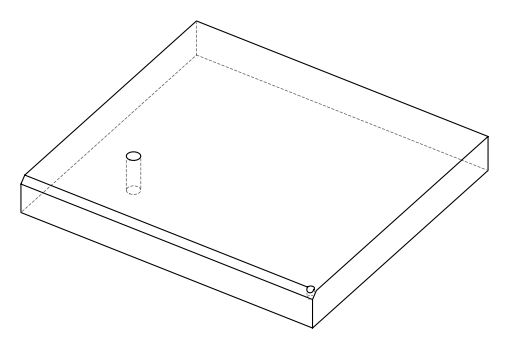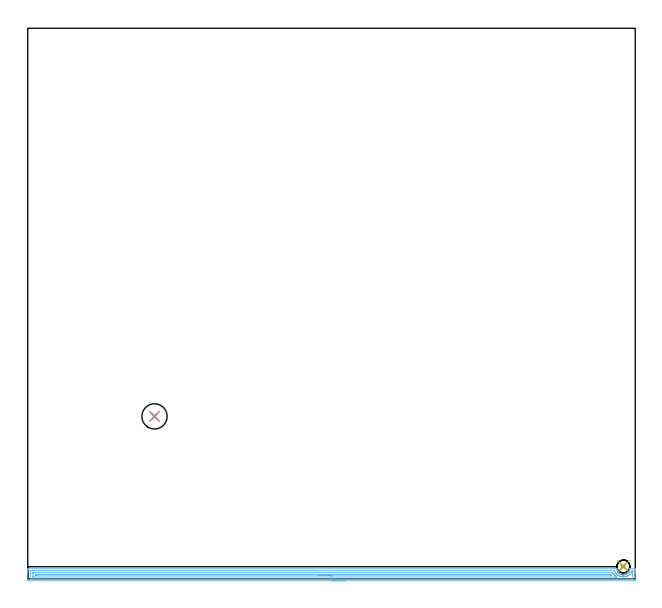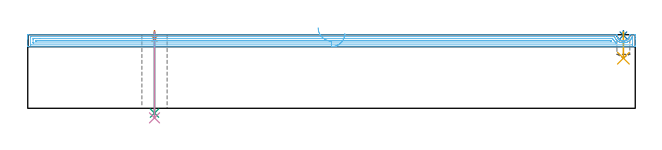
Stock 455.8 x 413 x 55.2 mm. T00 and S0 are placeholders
(PLAN: 6 operations, 4 tool changes, 15.3 min)
(1 SPOT_DRILL | STEP1HOLE | NXT0321_9005460120000 | 0.05 min | 182 mm3)
(2 SPOT_DRILL_1 | STEP1POCKET | NXT0321_9005460120000 | 0.03 min | 1 mm3)
(3 DRILL_THROUGH_HOLE_INTO_CENTER | STEP1HOLE | NXT0301_087 | 0.24 min | 5632 mm3)
(4 DRILL_TO_ENLARGE_THROUGH_HOLE | STEP1HOLE | UGT0301_257 | 0.26 min | 9643 mm3)
(5 DRILL_BLIND_HOLE_INTO_CENTER | STEP1POCKET | UGT0301_492 | 0.08 min | 1150 mm3)
(6 AREA_MILL | FG_CHAMFER_SURFACE | UGT0205_001 | 14.63 min | 18707 mm3)
(TOOL NXT0321_9005460120000 | NC Spot Drill, 142deg, 12mm, Carbide, Uncoated | D12 PA142 FL30 Z2)
(TOOL NXT0301_087 | Carbide Drill 11.6mm [860.1-1160-058A1-MM 2214] | D11.6 PA140 FL72 Z2)
(TOOL UGT0301_257 | Twist Drill 18.9 mm | D18.9 PA118 FL135 Z2)
(TOOL UGT0301_492 | Carbide Drill 9.7 mm | D9.7 PA118 FL87 Z2)
(TOOL UGT0205_001 | Chamfer Mill 20 x 3 x 45 deg. | D20 FL50 Z2)
(OP 1 SPOT_DRILL)
G17 G21 G94 G90
T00 M6
G54
G17 G0 G90 X95.1 Y121.8 S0 M3
G43 Z65.2 H0
G94 G81 G98 Z52.2 F250. R58.2
G80
M5
M2
(OP 2 SPOT_DRILL_1)
G17 G21 G94 G90
T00 M6
G54
G17 G0 G90 X446.9 Y9.2 S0 M3
G43 Z65.2 H0
G94 G81 G98 Z54.783 F250. R58.2
G80
M5
M2
(OP 3 DRILL_THROUGH_HOLE_INTO_CENTER)
G17 G21 G94 G90
T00 M6
G54
G17 G0 G90 X95.1 Y121.8 S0 M3
G43 Z65.2 H1
G94 G73 G98 Z-3.611 F250. Q9.802 R57.2
G80
M5
M2
(OP 4 DRILL_TO_ENLARGE_THROUGH_HOLE)
G17 G21 G94 G90
T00 M6
G54
G17 G0 G90 X95.1 Y121.8 S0 M3
G43 Z65.2 H0
G94 G73 G98 Z-7.178 F250. Q15.595 R57.2
G80
M5
M2
(OP 5 DRILL_BLIND_HOLE_INTO_CENTER)
G17 G21 G94 G90
T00 M6
G54
G17 G0 G90 X446.9 Y9.2 S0 M3
G43 Z65.2 H0
G94 G81 G98 Z37.6 F250. R57.2
G80
M5
M2
(OP 6 AREA_MILL)
G17 G21 G94 G90
T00 M6
G54
G17 G0 G90 X237.9 Y-1.5 S1061 M3
G43 Z65.2 H0
Z56.2
G94 G1 X237.862 Z55.328 F250.
X237.748 Z54.464
X237.559 Z53.612
X237.297 Z52.78
X236.963 Z51.974
X236.56 Z51.2
X236.092 Z50.464
X235.56 Z49.772
X234.971 Z49.129
X234.328 Z48.54
X233.636 Z48.008
X232.9 Z47.54
X232.126 Z47.137
X231.32 Z46.803
X230.488 Z46.541
X229.637 Z46.352
X228.772 Z46.238
X227.9 Z46.2
X0.614
X0.102 Y-1.495 Z46.203
X0.008 Y-1.492 Z46.206
X0. Y-0.986 Z46.711
Y4.329 Z52.023
Y4.882 Z52.579
Y5.215 Z52.911
Y5.768 Z53.464
Y6.101 Z53.796
Y6.765 Z54.465
Y7.115 Z54.814
X0.007 Y7.475 Z55.166
X0.01 Y7.497 Z55.188
X0.168 Y7.5 Z55.2
X441.79
X442.045 Y7.496 Z55.19
X442.058 Y7.458 Z55.151
X442.076 Y7.27 Z54.963
X442.081 Y7.215 Z54.909
X442.166 Y6.702 Z54.4
X442.282 Y6.258 Z53.956
X442.389 Y5.959 Z53.655
X442.437 Y5.823 Z53.518
X442.508 Y5.658 Z53.351
X442.547 Y5.567 Z53.264
X442.595 Y5.48 Z53.178
X442.683 Y5.323 Z53.022
X442.725 Y5.25 Z52.947
X442.922 Y4.941 Z52.639
X442.981 Y4.864 Z52.562
X443.052 Y4.772 Z52.468
X443.143 Y4.651 Z52.35
X443.171 Y4.615 Z52.314
X443.441 Y4.307 Z52.003
X443.576 Y4.181 Z51.877
X443.704 Y4.061 Z51.758
X443.874 Y3.927 Z51.623
X444.012 Y3.817 Z51.514
X444.335 Y3.592 Z51.291
X444.737 Y3.373 Z51.069
X445.064 Y3.221 Z50.916
X445.15 Y3.181 Z50.877
X445.23 Y3.15 Z50.847
X445.362 Y3.107 Z50.803
X445.45 Y3.078 Z50.775
X445.673 Y3.016 Z50.714
X446.124 Y2.922 Z50.619
X446.255 Y2.908 Z50.601
X446.438 Y2.884 Z50.58
X446.57 Y2.869 Z50.562
X446.738 Y2.857 Z50.555
X447.019 Y2.853 Z50.552
X447.084 Y2.858 Z50.554
X447.148 Y2.862 Z50.557
X447.244 Y2.869 Z50.563
X447.265 Y2.871 Z50.565
X447.344 Y2.881 Z50.572
X447.467 Y2.892 Z50.588
X447.913 Y2.967 Z50.666
X448.034 Y2.998 Z50.697
X448.284 Y3.061 Z50.76
X448.488 Y3.128 Z50.826
X448.65 Y3.18 Z50.879
X448.807 Y3.246 Z50.946
X449.262 Y3.478 Z51.177
X449.381 Y3.552 Z51.251
X449.702 Y3.752 Z51.45
X449.828 Y3.85 Z51.549
X450.094 Y4.061 Z51.758
X450.274 Y4.231 Z51.928
X450.354 Y4.306 Z52.004
X450.596 Y4.564 Z52.263
X450.875 Y4.94 Z52.64
X451.036 Y5.201 Z52.901
X451.142 Y5.372 Z53.072
X451.281 Y5.658 Z53.355
X451.316 Y5.729 Z53.428
X451.361 Y5.821 Z53.52
X451.49 Y6.141 Z53.837
X451.635 Y6.701 Z54.401
X451.691 Y6.986 Z54.685
X451.698 Y7.023 Z54.722
X451.748 Y7.451 Z55.147
X451.755 Y7.495 Z55.191
X452.06 Y7.5 Z55.2
X455.632
X455.79 Y7.497 Z55.188
X455.793 Y7.475 Z55.166
X455.8 Y7.115 Z54.814
Y6.765 Z54.465
Y6.101 Z53.796
Y4.882 Z52.579
Y4.329 Z52.023
Y-0.71 Z46.988
X455.797 Y-0.986 Z46.711
X455.792 Y-1.492 Z46.206
X455.698 Y-1.495 Z46.203
X455.186 Y-1.5 Z46.2
X227.9
Y-0.086 Z47.614
X2.4
X2.178 Y-0.085 Z47.615
X2.075 Y-0.083 Z47.617
X2.025 Y-0.079 Z47.621
X2.01 Y-0.077 Z47.623
X2.008 Y-0.06 Z47.64
X2.004 Y0.047 Z47.747
X2. Y0.296 Z47.996
Y5.611 Z53.311
X2.004 Y6.009 Z53.709
X2.008 Y6.061 Z53.761
X2.012 Y6.08 Z53.78
X2.018 Y6.081 Z53.781
X2.071 Y6.084 Z53.784
X2.181 Y6.085 Z53.785
X2.4 Y6.086 Z53.786
X440.019
X440.226 Y6.081 Z53.781
X440.272 Y6.079 Z53.779
X440.296 Y6.037 Z53.737
X440.319 Y5.979 Z53.679
X440.34 Y5.923 Z53.623
X440.427 Y5.68 Z53.38
X440.618 Y5.215 Z52.915
X440.897 Y4.691 Z52.391
X441.129 Y4.329 Z52.029
X441.415 Y3.952 Z51.652
X441.79 Y3.516 Z51.216
X441.865 Y3.443 Z51.143
X442.299 Y3.059 Z50.759
X442.683 Y2.761 Z50.461
X442.758 Y2.706 Z50.406
X442.803 Y2.676 Z50.376
X442.986 Y2.557 Z50.257
X443.576 Y2.228 Z49.928
X444.193 Y1.945 Z49.645
X444.469 Y1.843 Z49.543
X444.521 Y1.826 Z49.526
X445.065 Y1.671 Z49.371
X445.362 Y1.607 Z49.307
X445.443 Y1.591 Z49.291
X445.89 Y1.521 Z49.221
X446.255 Y1.476 Z49.176
X446.469 Y1.459 Z49.159
X447.148 Y1.448 Z49.148
X447.361 Y1.46 Z49.16
X447.688 Y1.49 Z49.19
X448.041 Y1.54 Z49.24
X448.154 Y1.559 Z49.259
X448.724 Y1.671 Z49.371
X448.893 Y1.713 Z49.413
X448.911 Y1.718 Z49.418
X448.934 Y1.725 Z49.425
X449.566 Y1.93 Z49.63
X449.828 Y2.038 Z49.738
X450.178 Y2.21 Z49.91
X450.391 Y2.319 Z50.019
X450.721 Y2.503 Z50.203
X450.755 Y2.523 Z50.223
X450.808 Y2.557 Z50.257
X451.152 Y2.787 Z50.487
X451.281 Y2.887 Z50.587
X451.614 Y3.15 Z50.85
X451.768 Y3.29 Z50.99
X451.928 Y3.443 Z51.143
X452.209 Y3.738 Z51.438
X452.301 Y3.838 Z51.538
X452.507 Y4.098 Z51.798
X452.604 Y4.233 Z51.933
X452.668 Y4.329 Z52.029
X452.947 Y4.778 Z52.478
X453.172 Y5.215 Z52.915
X453.246 Y5.368 Z53.068
X453.4 Y5.723 Z53.423
X453.497 Y6.004 Z53.704
X453.527 Y6.079 Z53.779
X453.625 Y6.081 Z53.781
X453.729
X453.778 Y6.079 Z53.779
X453.79 Y6.071 Z53.771
X453.793 Y6.044 Z53.744
X453.797 Y5.915 Z53.615
X453.8 Y5.704 Z53.404
Y0.389 Z48.089
X453.796 Y-0.009 Z47.691
X453.792 Y-0.061 Z47.639
X453.788 Y-0.08 Z47.62
X453.782 Y-0.081 Z47.619
X453.729 Y-0.084 Z47.616
X453.619 Y-0.085 Z47.615
X453.4 Y-0.086 Z47.614
X227.9
Y1.328 Z49.028
X4.186 Y1.329 Z49.029
X4.071 Y1.331 Z49.031
X4.03 Y1.333 Z49.033
X4.015 Y1.334 Z49.034
X4.01 Y1.364 Z49.064
X4.005 Y1.486 Z49.186
X4.001 Y1.671 Z49.371
X4. Y3.628 Z51.328
X4.004 Y4.329 Z52.029
X4.008 Y4.506 Z52.206
X4.023 Y4.665 Z52.365
X4.186 Y4.666 Z52.366
X4.735 Y4.67 Z52.37
X9.007 Y4.672 Z52.372
X438.563 Y4.671 Z52.371
X438.662 Y4.67 Z52.37
X438.722 Y4.667 Z52.367
X438.75 Y4.665 Z52.365
X438.759 Y4.653 Z52.353
X438.831 Y4.532 Z52.232
X438.948 Y4.329 Z52.029
X439.111 Y4.045 Z51.745
X439.354 Y3.678 Z51.378
X439.532 Y3.443 Z51.143
X439.741 Y3.177 Z50.877
X440.004 Y2.874 Z50.574
X440.309 Y2.557 Z50.257
X440.897 Y2.049 Z49.749
X441.406 Y1.671 Z49.371
X441.79 Y1.411 Z49.111
X441.9 Y1.335 Z49.035
X441.855 Y1.332 Z49.032
X441.79 Y1.331 Z49.031
X441.242 Y1.329 Z49.029
X440.897 Y1.328 Z49.028
X227.9
Y2.743 Z50.443
X6.678
X6.16 Y2.745 Z50.445
X6.074 Y2.747 Z50.447
X6.013 Y2.749 Z50.449
X6.01 Y2.793 Z50.493
X6.008 Y3. Z50.7
X6.01 Y3.207 Z50.907
X6.013 Y3.251 Z50.951
X6.074 Y3.253 Z50.953
X6.161 Y3.256 Z50.956
X6.347 Y3.257 Z50.957
X6.866
X436.619
X437.137 Y3.255 Z50.955
X437.325 Y3.252 Z50.952
X437.405 Y3.25 Z50.95
X437.477 Y3.154 Z50.854
X437.588 Y3. Z50.7
X437.737 Y2.789 Z50.489
X437.763 Y2.749 Z50.449
X437.713 Y2.747 Z50.447
X437.584 Y2.745 Z50.445
X437.325 Y2.743 Z50.443
X437.137
X227.9
X227.028 Z50.481
X226.164 Z50.595
X225.312 Z50.783
X224.48 Z51.046
X223.674 Z51.38
X222.9 Z51.782
X222.164 Z52.251
X221.472 Z52.782
X220.829 Z53.372
X220.24 Z54.015
X219.708 Z54.707
X219.24 Z55.443
X218.837 Z56.216
X218.503 Z57.022
X218.241 Z57.854
X218.052 Z58.706
X217.938 Z59.571
X217.9 Z60.443
G0 Z65.2
M5
M2
